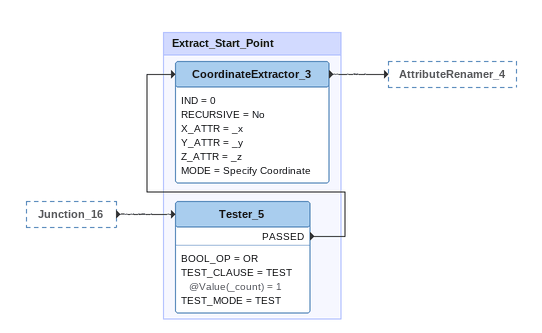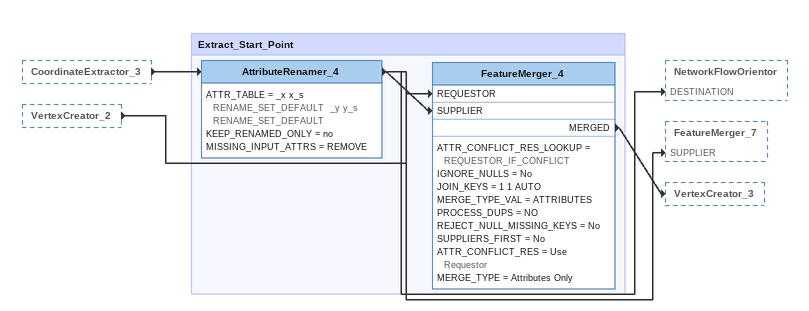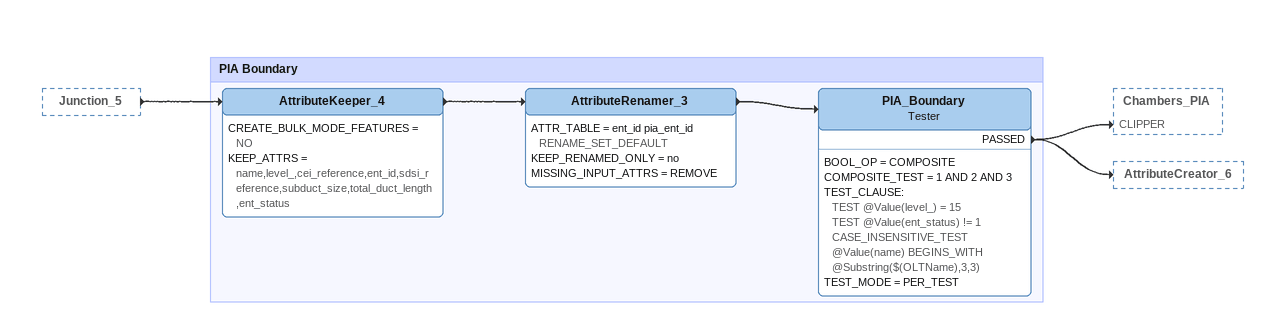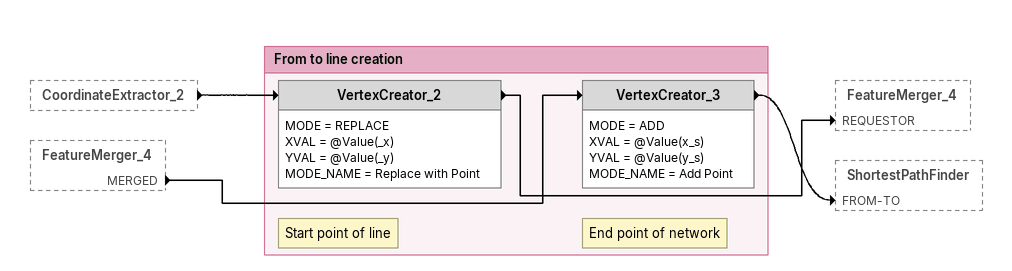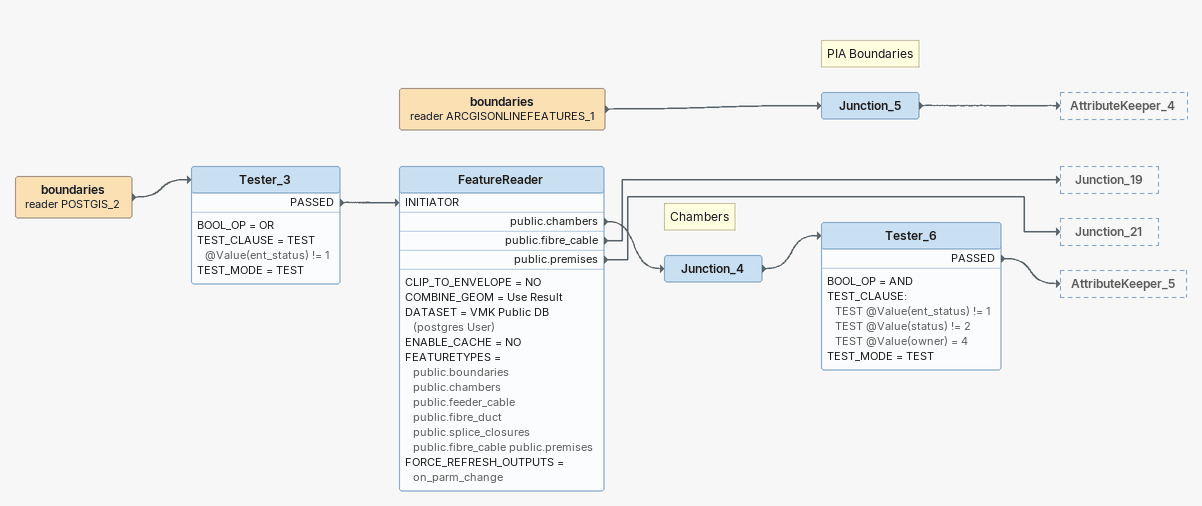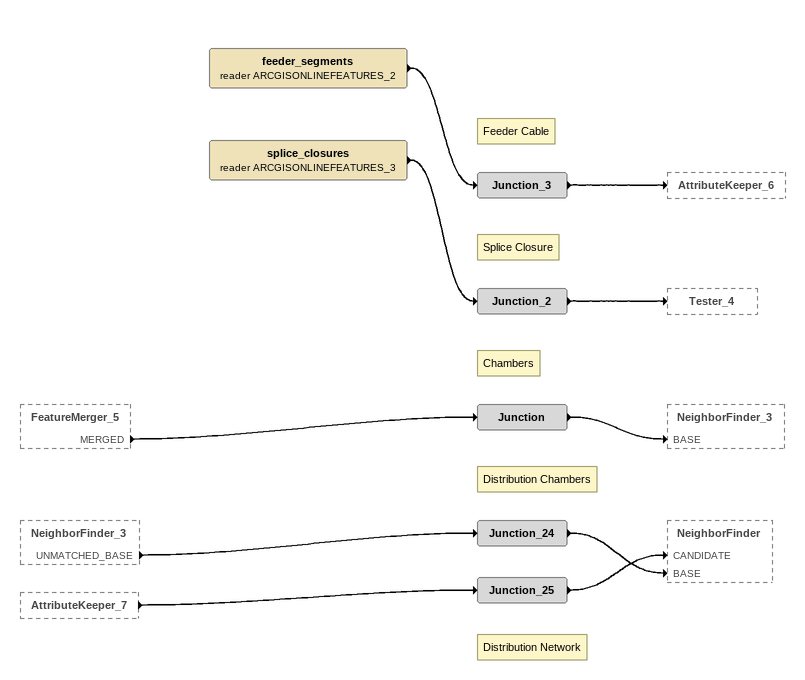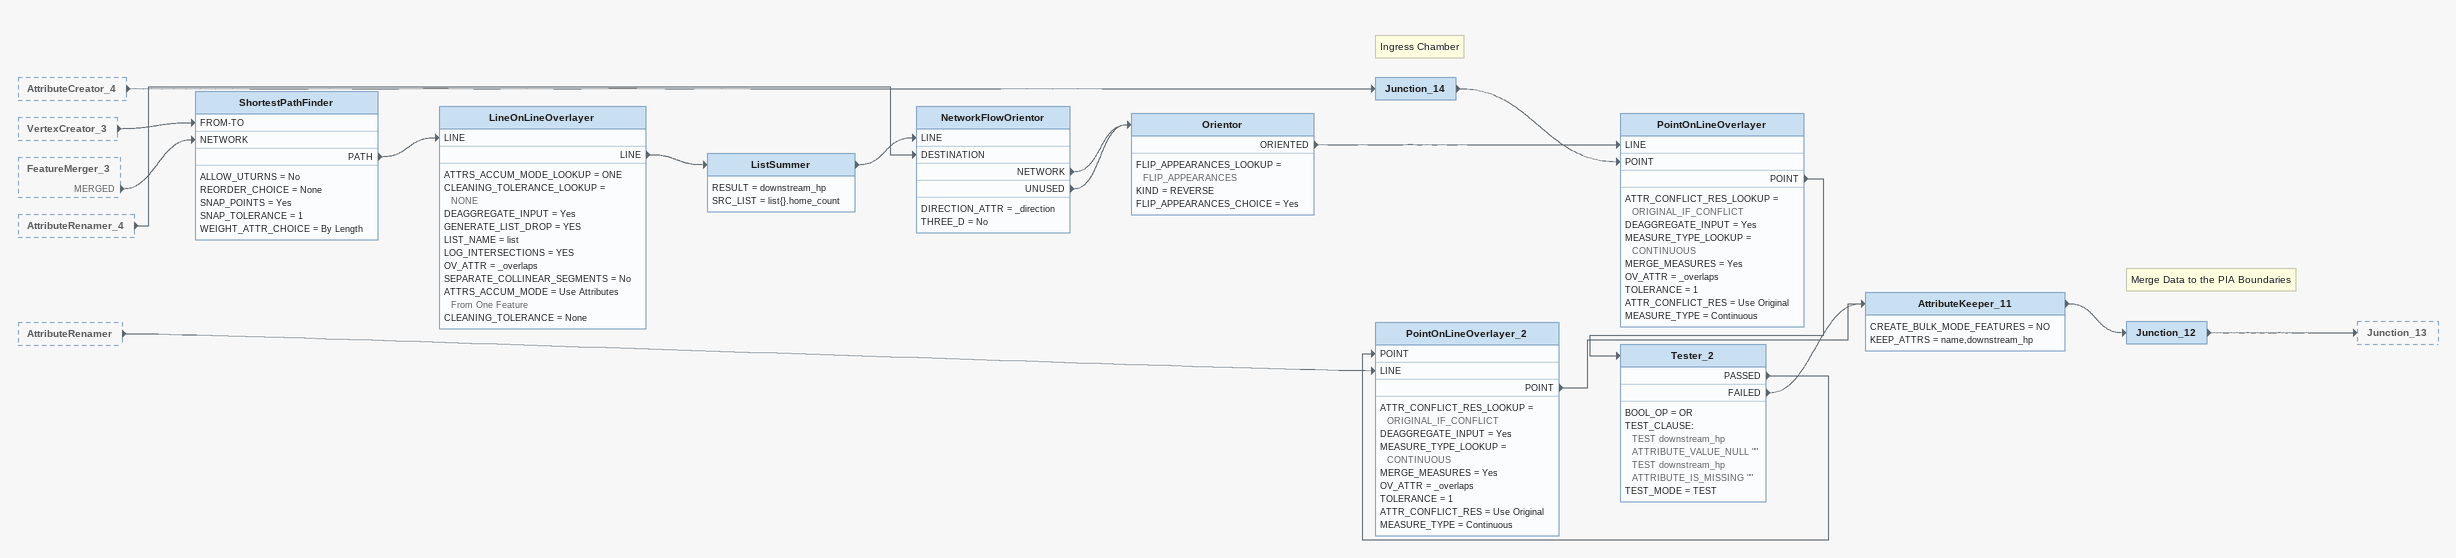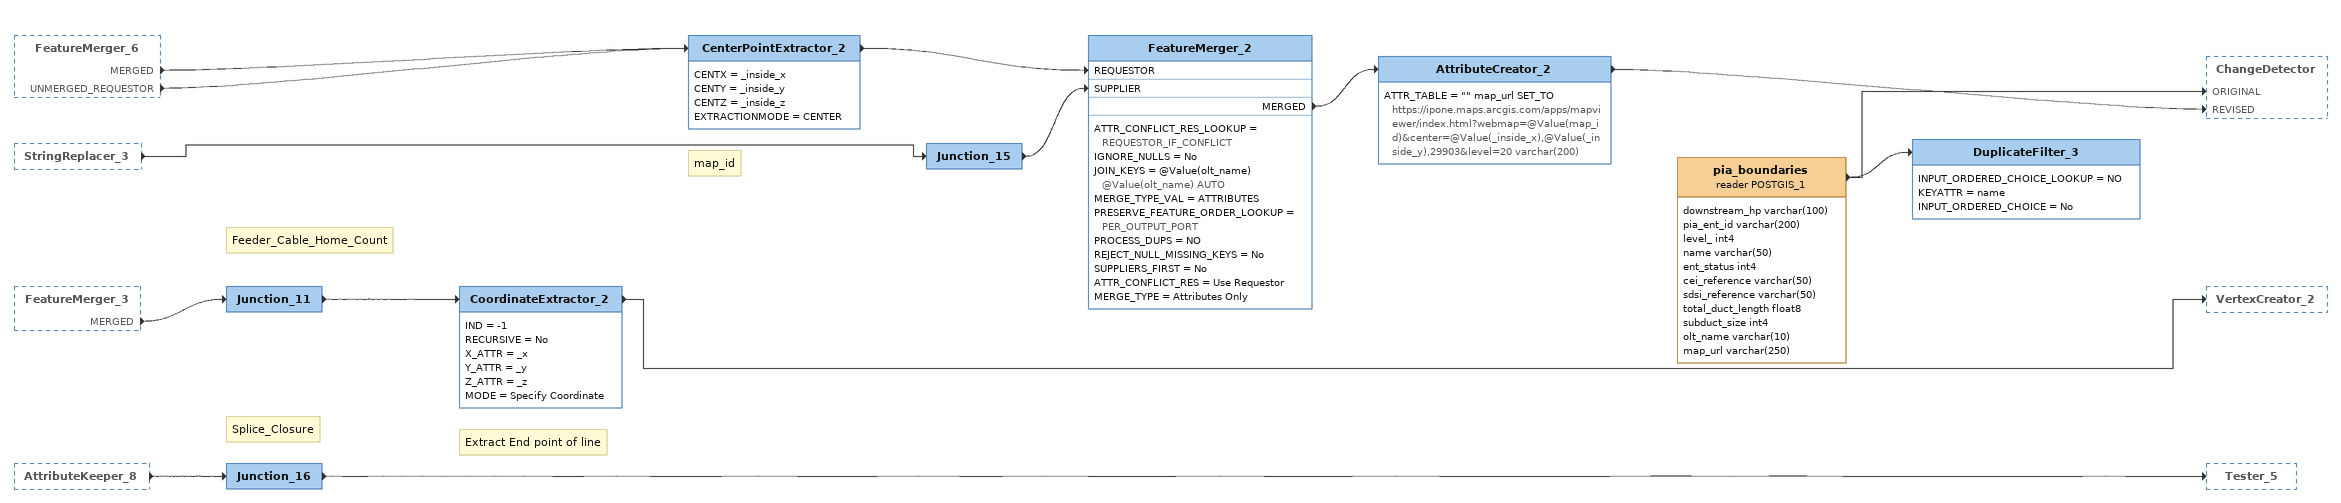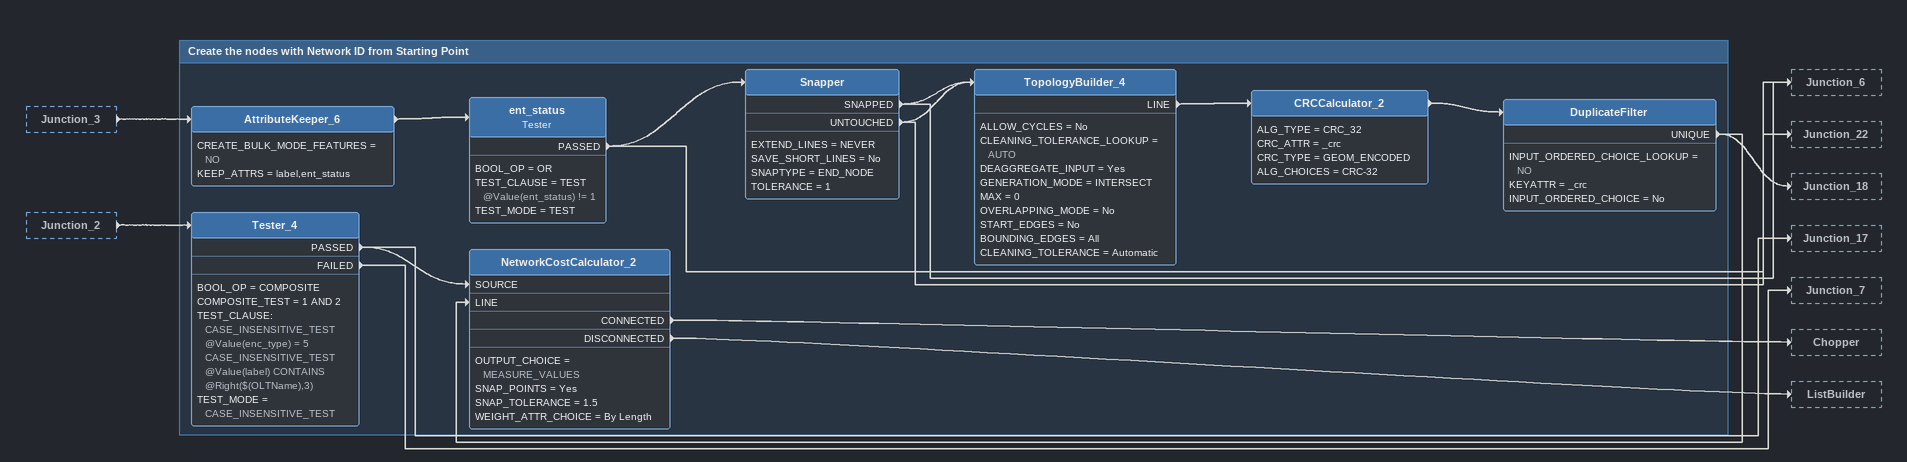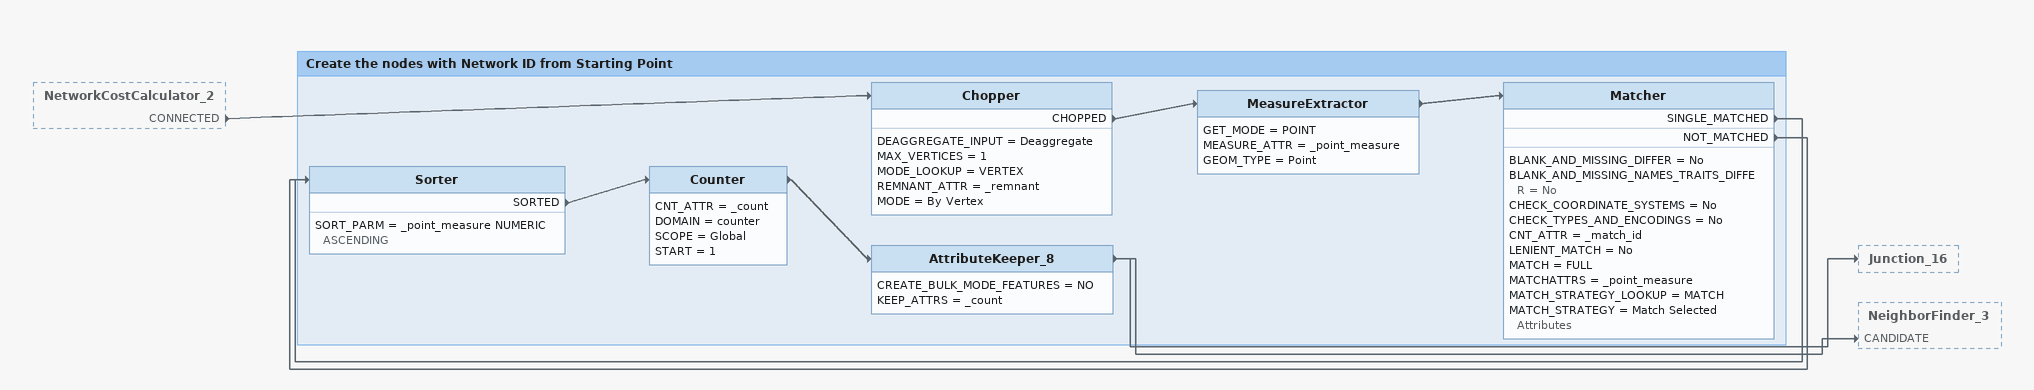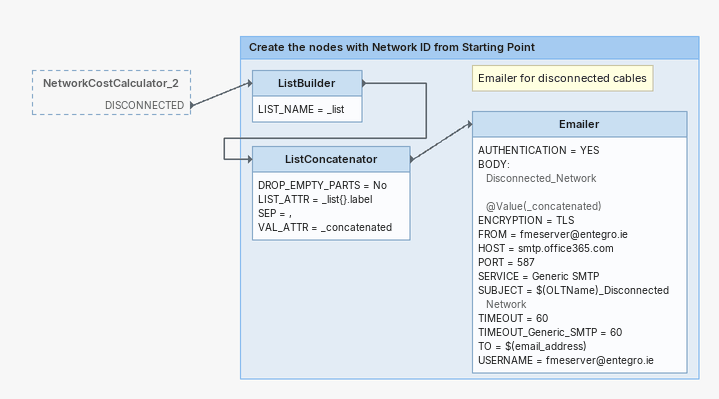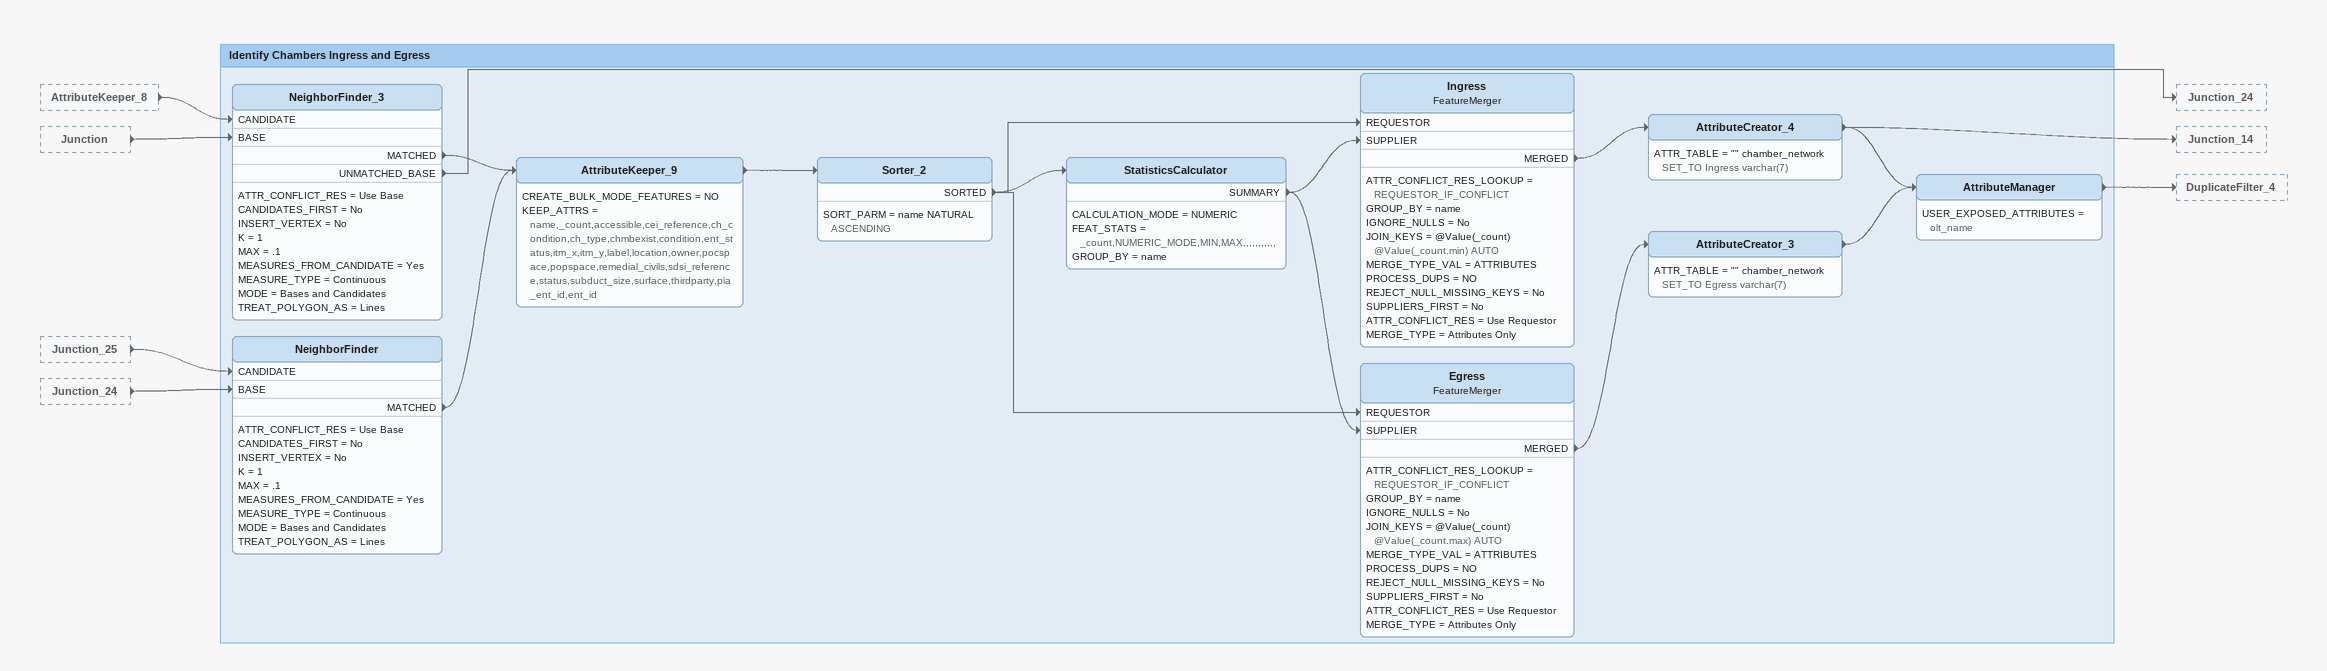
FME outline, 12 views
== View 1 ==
Junction_16 [outside]
    -> Tester_5

Bookmark: Extract_Start_Point
Tester_5
    BOOL_OP = OR
    TEST_CLAUSE = TEST @Value(_count) = 1
    TEST_MODE = TEST
    PASSED -> CoordinateExtractor_3
CoordinateExtractor_3
    IND = 0
    RECURSIVE = No
    X_ATTR = _x
    Y_ATTR = _y
    Z_ATTR = _z
    MODE = Specify Coordinate
    -> AttributeRenamer_4

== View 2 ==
CoordinateExtractor_3 [outside]
    -> AttributeRenamer_4
VertexCreator_2 [outside]
    -> FeatureMerger_4 [REQUESTOR]

Bookmark: Extract_Start_Point
AttributeRenamer_4
    ATTR_TABLE = _x x_s RENAME_SET_DEFAULT  _y y_s RENAME_SET_DEFAULT
    KEEP_RENAMED_ONLY = no
    MISSING_INPUT_ATTRS = REMOVE
    -> FeatureMerger_4 [SUPPLIER]
    -> NetworkFlowOrientor [DESTINATION]
    -> FeatureMerger_7 [SUPPLIER]
FeatureMerger_4
    ATTR_CONFLICT_RES_LOOKUP = REQUESTOR_IF_CONFLICT
    IGNORE_NULLS = No
    JOIN_KEYS = 1 1 AUTO
    MERGE_TYPE_VAL = ATTRIBUTES
    PROCESS_DUPS = NO
    REJECT_NULL_MISSING_KEYS = No
    SUPPLIERS_FIRST = No
    ATTR_CONFLICT_RES = Use Requestor
    MERGE_TYPE = Attributes Only
    MERGED -> VertexCreator_3

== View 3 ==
Junction_5 [outside]
    -> AttributeKeeper_4

Bookmark: PIA Boundary
AttributeKeeper_4
    CREATE_BULK_MODE_FEATURES = NO
    KEEP_ATTRS = name,level_,cei_reference,ent_id,sdsi_reference,subduct_size,total_duct_length,ent_status
    -> AttributeRenamer_3
AttributeRenamer_3
    ATTR_TABLE = ent_id pia_ent_id RENAME_SET_DEFAULT
    KEEP_RENAMED_ONLY = no
    MISSING_INPUT_ATTRS = REMOVE
    -> PIA_Boundary
PIA_Boundary: Tester
    BOOL_OP = COMPOSITE
    COMPOSITE_TEST = 1 AND 2 AND 3
    TEST_CLAUSE:
      TEST @Value(level_) = 15
      TEST @Value(ent_status) != 1
      CASE_INSENSITIVE_TEST @Value(name) BEGINS_WITH @Substring($(OLTName),3,3)
    TEST_MODE = PER_TEST
    PASSED -> Chambers_PIA [CLIPPER]
    PASSED -> AttributeCreator_6

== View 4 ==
CoordinateExtractor_2 [outside]
    -> VertexCreator_2
FeatureMerger_4 [outside]
    MERGED -> VertexCreator_3

Bookmark: From to line creation
Note: Start point of line
VertexCreator_2
    MODE = REPLACE
    XVAL = @Value(_x)
    YVAL = @Value(_y)
    MODE_NAME = Replace with Point
    -> FeatureMerger_4 [REQUESTOR]
Note: End point of network
VertexCreator_3
    MODE = ADD
    XVAL = @Value(x_s)
    YVAL = @Value(y_s)
    MODE_NAME = Add Point
    -> ShortestPathFinder [FROM-TO]

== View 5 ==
boundaries (reader POSTGIS_2)
    -> Tester_3
Tester_3
    BOOL_OP = OR
    TEST_CLAUSE = TEST @Value(ent_status) != 1
    TEST_MODE = TEST
    PASSED -> FeatureReader [INITIATOR]
FeatureReader
    CLIP_TO_ENVELOPE = NO
    COMBINE_GEOM = Use Result
    DATASET = VMK Public DB (postgres User)
    ENABLE_CACHE = NO
    FEATURETYPES = public.boundaries public.chambers public.feeder_cable public.fibre_duct public.splice_closures public.fibre_cable public.premises
    FORCE_REFRESH_OUTPUTS = on_parm_change
    public.chambers -> Junction_4
    public.fibre_cable -> Junction_19
    public.premises -> Junction_21
Note: Chambers
Junction_4
    -> Tester_6
Tester_6
    BOOL_OP = AND
    TEST_CLAUSE:
      TEST @Value(ent_status) != 1
      TEST @Value(status) != 2
      TEST @Value(owner) = 4
    TEST_MODE = TEST
    PASSED -> AttributeKeeper_5
boundaries (reader ARCGISONLINEFEATURES_1)
    -> Junction_5
Note: PIA Boundaries
Junction_5
    -> AttributeKeeper_4

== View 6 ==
FeatureMerger_5 [outside]
    MERGED -> Junction
NeighborFinder_3 [outside]
    UNMATCHED_BASE -> Junction_24
AttributeKeeper_7 [outside]
    -> Junction_25
Note: Chambers
Junction
    -> NeighborFinder_3 [BASE]
splice_closures (reader ARCGISONLINEFEATURES_3)
    -> Junction_2
Note: Splice Closure
Junction_2
    -> Tester_4
feeder_segments (reader ARCGISONLINEFEATURES_2)
    -> Junction_3
Note: Feeder Cable
Junction_3
    -> AttributeKeeper_6
Note: Distribution Network
Junction_25
    -> NeighborFinder [CANDIDATE]
Note: Distribution Chambers
Junction_24
    -> NeighborFinder [BASE]

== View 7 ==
AttributeCreator_4 [outside]
    -> Junction_14
VertexCreator_3 [outside]
    -> ShortestPathFinder [FROM-TO]
FeatureMerger_3 [outside]
    MERGED -> ShortestPathFinder [NETWORK]
AttributeRenamer_4 [outside]
    -> NetworkFlowOrientor [DESTINATION]
AttributeRenamer [outside]
    -> PointOnLineOverlayer_2 [LINE]
Note: Ingress Chamber
Junction_14
    -> PointOnLineOverlayer [POINT]
ShortestPathFinder
    ALLOW_UTURNS = No
    REORDER_CHOICE = None
    SNAP_POINTS = Yes
    SNAP_TOLERANCE = 1
    WEIGHT_ATTR_CHOICE = By Length
    PATH -> LineOnLineOverlayer [LINE]
LineOnLineOverlayer
    ATTRS_ACCUM_MODE_LOOKUP = ONE
    CLEANING_TOLERANCE_LOOKUP = NONE
    DEAGGREGATE_INPUT = Yes
    GENERATE_LIST_DROP = YES
    LIST_NAME = list
    LOG_INTERSECTIONS = YES
    OV_ATTR = _overlaps
    SEPARATE_COLLINEAR_SEGMENTS = No
    ATTRS_ACCUM_MODE = Use Attributes From One Feature
    CLEANING_TOLERANCE = None
    LINE -> ListSummer
ListSummer
    RESULT = downstream_hp
    SRC_LIST = list{}.home_count
    -> NetworkFlowOrientor [LINE]
NetworkFlowOrientor
    DIRECTION_ATTR = _direction
    THREE_D = No
    NETWORK -> Orientor
    UNUSED -> Orientor
Orientor
    FLIP_APPEARANCES_LOOKUP = FLIP_APPEARANCES
    KIND = REVERSE
    FLIP_APPEARANCES_CHOICE = Yes
    ORIENTED -> PointOnLineOverlayer [LINE]
PointOnLineOverlayer
    ATTR_CONFLICT_RES_LOOKUP = ORIGINAL_IF_CONFLICT
    DEAGGREGATE_INPUT = Yes
    MEASURE_TYPE_LOOKUP = CONTINUOUS
    MERGE_MEASURES = Yes
    OV_ATTR = _overlaps
    TOLERANCE = 1
    ATTR_CONFLICT_RES = Use Original
    MEASURE_TYPE = Continuous
    POINT -> Tester_2
Tester_2
    BOOL_OP = OR
    TEST_CLAUSE:
      TEST downstream_hp ATTRIBUTE_VALUE_NULL ""
      TEST downstream_hp ATTRIBUTE_IS_MISSING ""
    TEST_MODE = TEST
    PASSED -> PointOnLineOverlayer_2 [POINT]
    FAILED -> AttributeKeeper_11
PointOnLineOverlayer_2
    ATTR_CONFLICT_RES_LOOKUP = ORIGINAL_IF_CONFLICT
    DEAGGREGATE_INPUT = Yes
    MEASURE_TYPE_LOOKUP = CONTINUOUS
    MERGE_MEASURES = Yes
    OV_ATTR = _overlaps
    TOLERANCE = 1
    ATTR_CONFLICT_RES = Use Original
    MEASURE_TYPE = Continuous
    POINT -> AttributeKeeper_11
AttributeKeeper_11
    CREATE_BULK_MODE_FEATURES = NO
    KEEP_ATTRS = name,downstream_hp
    -> Junction_12
Note: Merge Data to the PIA Boundaries
Junction_12
    -> Junction_13

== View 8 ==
FeatureMerger_6 [outside]
    MERGED -> CenterPointExtractor_2
    UNMERGED_REQUESTOR -> CenterPointExtractor_2
StringReplacer_3 [outside]
    -> Junction_15
FeatureMerger_3 [outside]
    MERGED -> Junction_11
AttributeKeeper_8 [outside]
    -> Junction_16
Note: Splice_Closure
Junction_16
    -> Tester_5
Note: Feeder_Cable_Home_Count
Junction_11
    -> CoordinateExtractor_2
Note: Extract End point of line
CoordinateExtractor_2
    IND = -1
    RECURSIVE = No
    X_ATTR = _x
    Y_ATTR = _y
    Z_ATTR = _z
    MODE = Specify Coordinate
    -> VertexCreator_2
CenterPointExtractor_2
    CENTX = _inside_x
    CENTY = _inside_y
    CENTZ = _inside_z
    EXTRACTIONMODE = CENTER
    -> FeatureMerger_2 [REQUESTOR]
pia_boundaries (reader POSTGIS_1)
    attributes: downstream_hp varchar(100), pia_ent_id varchar(200), level_ int4, name varchar(50), ent_status int4, cei_reference varchar(50), sdsi_reference varchar(50), total_duct_length float8, subduct_size int4, olt_name varchar(10), map_url varchar(250)
    -> ChangeDetector [ORIGINAL]
    -> DuplicateFilter_3
DuplicateFilter_3
    INPUT_ORDERED_CHOICE_LOOKUP = NO
    KEYATTR = name
    INPUT_ORDERED_CHOICE = No
Note: map_id
Junction_15
    -> FeatureMerger_2 [SUPPLIER]
FeatureMerger_2
    ATTR_CONFLICT_RES_LOOKUP = REQUESTOR_IF_CONFLICT
    IGNORE_NULLS = No
    JOIN_KEYS = @Value(olt_name) @Value(olt_name) AUTO
    MERGE_TYPE_VAL = ATTRIBUTES
    PRESERVE_FEATURE_ORDER_LOOKUP = PER_OUTPUT_PORT
    PROCESS_DUPS = NO
    REJECT_NULL_MISSING_KEYS = No
    SUPPLIERS_FIRST = No
    ATTR_CONFLICT_RES = Use Requestor
    MERGE_TYPE = Attributes Only
    MERGED -> AttributeCreator_2
AttributeCreator_2
    ATTR_TABLE = "" map_url SET_TO https://ipone.maps.arcgis.com/apps/mapviewer/index.html?webmap=@Value(map_id)&center=@Value(_inside_x),@Value(_inside_y),29903&level=20 varchar(200)
    -> ChangeDetector [REVISED]

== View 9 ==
Junction_3 [outside]
    -> AttributeKeeper_6
Junction_2 [outside]
    -> Tester_4

Bookmark: Create the nodes with Network ID from Starting Point
Tester_4
    BOOL_OP = COMPOSITE
    COMPOSITE_TEST = 1 AND 2
    TEST_CLAUSE:
      CASE_INSENSITIVE_TEST @Value(enc_type) = 5
      CASE_INSENSITIVE_TEST @Value(label) CONTAINS @Right($(OLTName),3)
    TEST_MODE = CASE_INSENSITIVE_TEST
    PASSED -> Junction_17
    PASSED -> NetworkCostCalculator_2 [SOURCE]
    FAILED -> Junction_7
AttributeKeeper_6
    CREATE_BULK_MODE_FEATURES = NO
    KEEP_ATTRS = label,ent_status
    -> ent_status
ent_status: Tester
    BOOL_OP = OR
    TEST_CLAUSE = TEST @Value(ent_status) != 1
    TEST_MODE = TEST
    PASSED -> Junction_22
    PASSED -> Snapper
Snapper
    EXTEND_LINES = NEVER
    SAVE_SHORT_LINES = No
    SNAPTYPE = END_NODE
    TOLERANCE = 1
    SNAPPED -> TopologyBuilder_4
    SNAPPED -> Junction_6
    UNTOUCHED -> TopologyBuilder_4
    UNTOUCHED -> Junction_6
TopologyBuilder_4
    ALLOW_CYCLES = No
    CLEANING_TOLERANCE_LOOKUP = AUTO
    DEAGGREGATE_INPUT = Yes
    GENERATION_MODE = INTERSECT
    MAX = 0
    OVERLAPPING_MODE = No
    START_EDGES = No
    BOUNDING_EDGES = All
    CLEANING_TOLERANCE = Automatic
    LINE -> CRCCalculator_2
CRCCalculator_2
    ALG_TYPE = CRC_32
    CRC_ATTR = _crc
    CRC_TYPE = GEOM_ENCODED
    ALG_CHOICES = CRC-32
    -> DuplicateFilter
DuplicateFilter
    INPUT_ORDERED_CHOICE_LOOKUP = NO
    KEYATTR = _crc
    INPUT_ORDERED_CHOICE = No
    UNIQUE -> NetworkCostCalculator_2 [LINE]
    UNIQUE -> Junction_18
NetworkCostCalculator_2
    OUTPUT_CHOICE = MEASURE_VALUES
    SNAP_POINTS = Yes
    SNAP_TOLERANCE = 1.5
    WEIGHT_ATTR_CHOICE = By Length
    CONNECTED -> Chopper
    DISCONNECTED -> ListBuilder

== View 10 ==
NetworkCostCalculator_2 [outside]
    CONNECTED -> Chopper

Bookmark: Create the nodes with Network ID from Starting Point
Chopper
    DEAGGREGATE_INPUT = Deaggregate
    MAX_VERTICES = 1
    MODE_LOOKUP = VERTEX
    REMNANT_ATTR = _remnant
    MODE = By Vertex
    CHOPPED -> MeasureExtractor
MeasureExtractor
    GET_MODE = POINT
    MEASURE_ATTR = _point_measure
    GEOM_TYPE = Point
    -> Matcher
Matcher
    BLANK_AND_MISSING_DIFFER = No
    BLANK_AND_MISSING_NAMES_TRAITS_DIFFER = No
    CHECK_COORDINATE_SYSTEMS = No
    CHECK_TYPES_AND_ENCODINGS = No
    CNT_ATTR = _match_id
    LENIENT_MATCH = No
    MATCH = FULL
    MATCHATTRS = _point_measure
    MATCH_STRATEGY_LOOKUP = MATCH
    MATCH_STRATEGY = Match Selected Attributes
    SINGLE_MATCHED -> Sorter
    NOT_MATCHED -> Sorter
Sorter
    SORT_PARM = _point_measure NUMERIC ASCENDING
    SORTED -> Counter
Counter
    CNT_ATTR = _count
    DOMAIN = counter
    SCOPE = Global
    START = 1
    -> AttributeKeeper_8
AttributeKeeper_8
    CREATE_BULK_MODE_FEATURES = NO
    KEEP_ATTRS = _count
    -> Junction_16
    -> NeighborFinder_3 [CANDIDATE]

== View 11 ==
NetworkCostCalculator_2 [outside]
    DISCONNECTED -> ListBuilder

Bookmark: Create the nodes with Network ID from Starting Point
ListBuilder
    LIST_NAME = _list
    -> ListConcatenator
ListConcatenator
    DROP_EMPTY_PARTS = No
    LIST_ATTR = _list{}.label
    SEP = ,
    VAL_ATTR = _concatenated
    -> Emailer
Note: Emailer for disconnected cables
Emailer
    AUTHENTICATION = YES
    BODY:
      Disconnected_Network

      @Value(_concatenated)
    ENCRYPTION = TLS
    FROM = fmeserver@entegro.ie
    HOST = smtp.office365.com
    PORT = 587
    SERVICE = Generic SMTP
    SUBJECT = $(OLTName)_Disconnected Network
    TIMEOUT = 60
    TIMEOUT_Generic_SMTP = 60
    TO = $(email_address)
    USERNAME = fmeserver@entegro.ie

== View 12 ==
AttributeKeeper_8 [outside]
    -> NeighborFinder_3 [CANDIDATE]
Junction [outside]
    -> NeighborFinder_3 [BASE]
Junction_25 [outside]
    -> NeighborFinder [CANDIDATE]
Junction_24 [outside]
    -> NeighborFinder [BASE]

Bookmark: Identify Chambers Ingress and Egress
NeighborFinder_3
    ATTR_CONFLICT_RES = Use Base
    CANDIDATES_FIRST = No
    INSERT_VERTEX = No
    K = 1
    MAX = .1
    MEASURES_FROM_CANDIDATE = Yes
    MEASURE_TYPE = Continuous
    MODE = Bases and Candidates
    TREAT_POLYGON_AS = Lines
    MATCHED -> AttributeKeeper_9
    UNMATCHED_BASE -> Junction_24
NeighborFinder
    ATTR_CONFLICT_RES = Use Base
    CANDIDATES_FIRST = No
    INSERT_VERTEX = No
    K = 1
    MAX = .1
    MEASURES_FROM_CANDIDATE = Yes
    MEASURE_TYPE = Continuous
    MODE = Bases and Candidates
    TREAT_POLYGON_AS = Lines
    MATCHED -> AttributeKeeper_9
AttributeKeeper_9
    CREATE_BULK_MODE_FEATURES = NO
    KEEP_ATTRS = name,_count,accessible,cei_reference,ch_condition,ch_type,chmbexist,condition,ent_status,itm_x,itm_y,label,location,owner,pocspace,popspace,remedial_civils,sdsi_reference,status,subduct_size,surface,thirdparty,pia_ent_id,ent_id
    -> Sorter_2
Sorter_2
    SORT_PARM = name NATURAL ASCENDING
    SORTED -> StatisticsCalculator
    SORTED -> Ingress [REQUESTOR]
    SORTED -> Egress [REQUESTOR]
StatisticsCalculator
    CALCULATION_MODE = NUMERIC
    FEAT_STATS = _count,NUMERIC_MODE,MIN,MAX,,,,,,,,,,,
    GROUP_BY = name
    SUMMARY -> Ingress [SUPPLIER]
    SUMMARY -> Egress [SUPPLIER]
Ingress: FeatureMerger
    ATTR_CONFLICT_RES_LOOKUP = REQUESTOR_IF_CONFLICT
    GROUP_BY = name
    IGNORE_NULLS = No
    JOIN_KEYS = @Value(_count) @Value(_count.min) AUTO
    MERGE_TYPE_VAL = ATTRIBUTES
    PROCESS_DUPS = NO
    REJECT_NULL_MISSING_KEYS = No
    SUPPLIERS_FIRST = No
    ATTR_CONFLICT_RES = Use Requestor
    MERGE_TYPE = Attributes Only
    MERGED -> AttributeCreator_4
AttributeCreator_4
    ATTR_TABLE = "" chamber_network SET_TO Ingress varchar(7)
    -> Junction_14
    -> AttributeManager
Egress: FeatureMerger
    ATTR_CONFLICT_RES_LOOKUP = REQUESTOR_IF_CONFLICT
    GROUP_BY = name
    IGNORE_NULLS = No
    JOIN_KEYS = @Value(_count) @Value(_count.max) AUTO
    MERGE_TYPE_VAL = ATTRIBUTES
    PROCESS_DUPS = NO
    REJECT_NULL_MISSING_KEYS = No
    SUPPLIERS_FIRST = No
    ATTR_CONFLICT_RES = Use Requestor
    MERGE_TYPE = Attributes Only
    MERGED -> AttributeCreator_3
AttributeCreator_3
    ATTR_TABLE = "" chamber_network SET_TO Egress varchar(7)
    -> AttributeManager
AttributeManager
    USER_EXPOSED_ATTRIBUTES = olt_name
    -> DuplicateFilter_4
